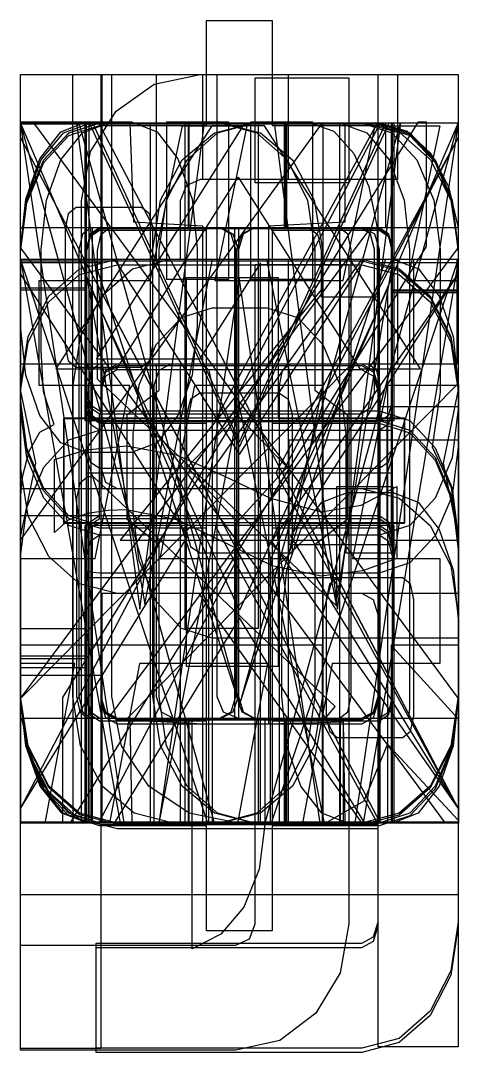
# Model space of a CAD drawing. Extents: x 0 to 5.1, y -2.7 to 9.3.
import ezdxf

# ---------------------------------------------------------------- set-up
doc = ezdxf.new("R2010")
doc.units = 0
doc.layers.get('0').update_dxf_attribs({"linetype": 'CONTINUOUS'})
for name, color, linetype in [('!', 7, 'CONTINUOUS'), ('#', 7, 'CONTINUOUS'), ('$', 7, 'CONTINUOUS'), ('%', 7, 'CONTINUOUS'), ('&', 7, 'CONTINUOUS'), ("'", 7, 'CONTINUOUS'), ('(', 7, 'CONTINUOUS'), (')', 7, 'CONTINUOUS'), ('+', 7, 'CONTINUOUS'), (',', 7, 'CONTINUOUS'), ('-', 7, 'CONTINUOUS'), ('.', 7, 'CONTINUOUS'), ('1', 7, 'CONTINUOUS'), ('2', 7, 'CONTINUOUS'), ('3', 7, 'CONTINUOUS'), ('4', 7, 'CONTINUOUS'), ('5', 7, 'CONTINUOUS'), ('6', 7, 'CONTINUOUS'), ('7', 7, 'CONTINUOUS'), ('8', 7, 'CONTINUOUS'), ('9', 7, 'CONTINUOUS'), ('@', 7, 'CONTINUOUS'), ('[', 7, 'CONTINUOUS'), (']', 7, 'CONTINUOUS'), ('^', 7, 'CONTINUOUS'), ('_', 7, 'CONTINUOUS'), ('A', 7, 'CONTINUOUS'), ('a_', 7, 'CONTINUOUS'), ('B', 7, 'CONTINUOUS'), ('b_', 7, 'CONTINUOUS'), ('C', 7, 'CONTINUOUS'), ('c_', 7, 'CONTINUOUS'), ('D', 7, 'CONTINUOUS'), ('d_', 7, 'CONTINUOUS'), ('E', 7, 'CONTINUOUS'), ('e_', 7, 'CONTINUOUS'), ('F', 7, 'CONTINUOUS'), ('f_', 7, 'CONTINUOUS'), ('G', 7, 'CONTINUOUS'), ('g_', 7, 'CONTINUOUS'), ('H', 7, 'CONTINUOUS'), ('h_', 7, 'CONTINUOUS'), ('I', 7, 'CONTINUOUS'), ('i_', 7, 'CONTINUOUS'), ('J', 7, 'CONTINUOUS'), ('j_', 7, 'CONTINUOUS'), ('K', 7, 'CONTINUOUS'), ('k_', 7, 'CONTINUOUS'), ('L', 7, 'CONTINUOUS'), ('l_', 7, 'CONTINUOUS'), ('M', 7, 'CONTINUOUS'), ('m_', 7, 'CONTINUOUS'), ('N', 7, 'CONTINUOUS'), ('n_', 7, 'CONTINUOUS'), ('O', 7, 'CONTINUOUS'), ('o_', 7, 'CONTINUOUS'), ('P', 7, 'CONTINUOUS'), ('p_', 7, 'CONTINUOUS'), ('Q', 7, 'CONTINUOUS'), ('q_', 7, 'CONTINUOUS'), ('R', 7, 'CONTINUOUS'), ('r_', 7, 'CONTINUOUS'), ('S', 7, 'CONTINUOUS'), ('s_', 7, 'CONTINUOUS'), ('T', 7, 'CONTINUOUS'), ('t_', 7, 'CONTINUOUS'), ('U', 7, 'CONTINUOUS'), ('u_', 7, 'CONTINUOUS'), ('V', 7, 'CONTINUOUS'), ('v_', 7, 'CONTINUOUS'), ('W', 7, 'CONTINUOUS'), ('w_', 7, 'CONTINUOUS'), ('X', 7, 'CONTINUOUS'), ('x_', 7, 'CONTINUOUS'), ('Y', 7, 'CONTINUOUS'), ('y_', 7, 'CONTINUOUS'), ('Z', 7, 'CONTINUOUS'), ('z_', 7, 'CONTINUOUS'), ('{', 7, 'CONTINUOUS'), ('|', 7, 'CONTINUOUS'), ('}', 7, 'CONTINUOUS'), ('~', 7, 'CONTINUOUS')]:
    doc.layers.add(name, color=color, linetype=linetype)

msp = doc.modelspace()

# ---------------------------------------------------------------- linework, layer by layer
at = {"layer": '!', "color": 7}
for points in [[(1.910957, 8.128291), (2.757623, 8.128291), (2.757623, 2.258205), (1.910957, 2.258205), (1.910957, 8.128291)], [(1.910957, 0.000292), (1.910957, 1.219511), (2.757623, 1.219511), (2.757623, 0.000292), (1.910957, 0.000292)]]:
    msp.add_lwpolyline(points, dxfattribs=at)
at = {"layer": '#', "color": 7}
for points in [[(5.080282, 5.080417), (4.255435, 5.080417), (3.853586, 3.070894), (4.865399, 3.070894), (4.865399, 1.851674), (3.617765, 1.851674), (3.271329, 0.00028), (2.522834, 0.00028), (2.869481, 1.851674), (1.379257, 1.851674), (1.032821, 0.00028), (0.284326, 0.00028), (0.630761, 1.851674), (0.000282, 1.851674), (0.000282, 3.070894), (0.866583, 3.070894), (1.268432, 5.080417), (0.214954, 5.080417), (0.214954, 6.299637), (1.504042, 6.299637), (1.878395, 8.094531), (2.626891, 8.094531), (2.252537, 6.299637), (3.742549, 6.299637), (4.116903, 8.094531), (4.865399, 8.094531), (4.491045, 6.299637), (5.080282, 6.299637), (5.080282, 5.080417)], [(3.105091, 3.070894), (3.506939, 5.080417), (2.016927, 5.080417), (1.615079, 3.070894), (3.105091, 3.070894)]]:
    msp.add_lwpolyline(points, dxfattribs=at)
at = {"layer": '$', "color": 7}
for points in [[(5.080282, 6.155387), (4.318271, 6.155387), (4.318271, 6.629429), (4.272409, 6.804441), (4.163027, 6.87782), (2.921288, 6.87782), (2.921288, 4.642643), (4.163027, 4.642643), (4.519379, 4.529817), (4.812211, 4.213731), (5.009766, 3.745197), (5.080282, 3.175033), (5.080282, 1.436638), (5.009766, 0.866474), (4.812211, 0.39794), (4.519379, 0.081854), (4.163027, -0.030972), (2.921288, -0.030972), (2.921288, -1.250191), (2.159277, -1.250191), (2.159277, -0.030972), (0.917537, -0.030972), (0.561186, 0.081854), (0.268353, 0.39794), (0.070799, 0.866474), (0.000282, 1.436638), (0.000282, 1.910684), (0.762293, 1.910684), (0.762293, 1.436638), (0.808156, 1.261626), (0.917537, 1.188247), (2.159277, 1.188247), (2.159277, 3.423424), (0.917537, 3.423424), (0.561186, 3.53625), (0.268353, 3.85234), (0.070799, 4.320873), (0.000282, 4.891034), (0.000282, 6.629429), (0.070799, 7.199593), (0.268353, 7.668127), (0.561186, 7.984213), (0.917537, 8.097042), (2.159277, 8.097042), (2.159277, 9.316261), (2.921288, 9.316261), (2.921288, 8.097042), (4.163027, 8.097042), (4.519379, 7.984213), (4.812211, 7.668127), (5.009766, 7.199593), (5.080282, 6.629429), (5.080282, 6.155387)], [(2.159277, 4.642643), (2.159277, 6.87782), (0.917537, 6.87782), (0.808156, 6.804441), (0.762293, 6.629429), (0.762293, 4.891034), (0.808156, 4.716025), (0.917537, 4.642643), (1.601818, 4.642643), (2.159277, 4.642643)], [(2.921288, 3.423424), (2.921288, 1.188247), (4.163027, 1.188247), (4.272409, 1.261626), (4.318271, 1.436638), (4.318271, 3.175033), (4.272409, 3.350046), (4.163027, 3.423424), (2.921288, 3.423424)]]:
    msp.add_lwpolyline(points, dxfattribs=at)
at = {"layer": '%', "color": 7}
for points in [[(1.287875, 8.139669), (1.583473, 8.026844), (1.826292, 7.710757), (1.990166, 7.242221), (2.04875, 6.672059), (2.04875, 5.7691), (1.990166, 5.198938), (1.826292, 4.730402), (1.583473, 4.414315), (1.287875, 4.30149), (0.761157, 4.30149), (0.465559, 4.414315), (0.222651, 4.730402), (0.058777, 5.198938), (0.000282, 5.7691), (0.000282, 6.672059), (0.058777, 7.242221), (0.222651, 7.710757), (0.465559, 8.026844), (0.761157, 8.139669), (1.287875, 8.139669)], [(4.705739, 8.139669), (4.705739, 6.694796), (0.57969, 0.011658), (0.491814, 0.011658), (0.491814, 1.45653), (4.618042, 8.139669), (4.705739, 8.139669)], [(1.404864, 5.294709), (1.495598, 5.368091), (1.533641, 5.543101), (1.533641, 6.897713), (1.495598, 7.072723), (1.404864, 7.146105), (0.643989, 7.146105), (0.553256, 7.072723), (0.515212, 6.897713), (0.515212, 5.543101), (0.553256, 5.368091), (0.643989, 5.294709), (1.404864, 5.294709)], [(4.319586, 3.83847), (4.615005, 3.72564), (4.857914, 3.409553), (5.021788, 2.941022), (5.080282, 2.3712), (5.080282, 1.467897), (5.021788, 0.897735), (4.857914, 0.429375), (4.615005, 0.113288), (4.319586, 0.000287), (3.792868, 0.000287), (3.49727, 0.113288), (3.254361, 0.429375), (3.090488, 0.897735), (3.031993, 1.467897), (3.031993, 2.3712), (3.090488, 2.941022), (3.254361, 3.409553), (3.49727, 3.72564), (3.792868, 3.83847), (4.319586, 3.83847)], [(4.436575, 0.993854), (4.527308, 1.067233), (4.565352, 1.242242), (4.565352, 2.596855), (4.527308, 2.771868), (4.436575, 2.845247), (3.6757, 2.845247), (3.584967, 2.771868), (3.546923, 2.596855), (3.546923, 1.242242), (3.584967, 1.067233), (3.6757, 0.993854), (4.436575, 0.993854)]]:
    msp.add_lwpolyline(points, dxfattribs=at)
at = {"layer": '&', "color": 7}
for points in [[(5.080282, 1.208142), (5.080282, 0.034054), (4.258631, 0.914622), (3.982703, 0.254369), (3.53893, 0.000295), (0.780018, 0.000295), (0.477093, 0.113122), (0.228163, 0.429208), (0.060227, 0.897741), (0.000282, 1.467904), (0.000282, 3.770949), (0.02426, 4.036049), (0.099214, 4.318376), (0.222123, 4.53852), (0.39015, 4.628781), (0.267058, 5.006879), (0.24006, 5.48661), (0.24006, 6.660698), (0.300096, 7.23086), (0.468032, 7.699394), (0.716962, 8.015479), (1.019797, 8.128306), (3.359005, 8.128306), (3.634842, 8.03236), (3.868763, 7.772774), (4.042739, 7.388988), (4.138742, 6.909087), (4.138742, 6.107413), (3.490975, 6.107413), (3.490975, 6.64933), (3.451988, 6.824339), (3.359005, 6.897719), (1.019797, 6.897719), (0.926814, 6.824339), (0.887827, 6.64933), (0.887827, 5.159323), (3.6709, 2.517627), (3.6709, 3.906341), (4.318667, 3.906341), (4.318667, 2.04358), (5.080282, 1.208142)], [(3.53893, 1.219526), (3.652779, 1.354918), (0.845912, 4.019009), (0.780018, 4.019009), (0.687036, 3.945629), (0.648049, 3.770961), (0.648049, 1.467915), (0.687036, 1.292906), (0.780018, 1.219526), (3.53893, 1.219526)]]:
    msp.add_lwpolyline(points, dxfattribs=at)
at = {"layer": "'", "color": 7}
for points in [[(2.413609, 6.311873), (1.696435, 6.311873), (1.696435, 8.140391), (2.413609, 8.140391), (2.413609, 6.311873)], [(3.389768, 6.311873), (2.672594, 6.311873), (2.672594, 8.140391), (3.389768, 8.140391), (3.389768, 6.311873)]]:
    msp.add_lwpolyline(points, dxfattribs=at)
at = {"layer": '(', "color": 7}
msp.add_lwpolyline([(3.085272, 1.219515), (3.085272, 0.000298), (2.706305, 0.000298), (2.250498, 0.113126), (1.875938, 0.42921), (1.623247, 0.897746), (1.53305, 1.467907), (1.53305, 6.660701), (1.623247, 7.230862), (1.875938, 7.699398), (2.250498, 8.015482), (2.706305, 8.12831), (3.085272, 8.12831), (3.085272, 6.909092), (2.706305, 6.909092), (2.566396, 6.835711), (2.507733, 6.660701), (2.507733, 1.467907), (2.566396, 1.292897), (2.706305, 1.219515), (3.085272, 1.219515)], dxfattribs=at)
at = {"layer": ')', "color": 7}
msp.add_lwpolyline([(1.950246, 1.219515), (2.329213, 1.219515), (2.469122, 1.292897), (2.527785, 1.467907), (2.527785, 6.660701), (2.469122, 6.835711), (2.329213, 6.909092), (1.950246, 6.909092), (1.950246, 8.12831), (2.329213, 8.12831), (2.78502, 8.015482), (3.155036, 7.699398), (3.407726, 7.230862), (3.502468, 6.660701), (3.502468, 1.467907), (3.407726, 0.897746), (3.155036, 0.42921), (2.78502, 0.113126), (2.329213, 0.000298), (1.950246, 0.000298), (1.950246, 1.219515)], dxfattribs=at)
at = {"layer": '+', "color": 7}
msp.add_lwpolyline([(2.991404, 6.332248), (2.991404, 4.695484), (4.453137, 4.695484), (4.453137, 3.476263), (2.991404, 3.476263), (2.991404, 1.816763), (1.924571, 1.816763), (1.924571, 3.476263), (0.502026, 3.476263), (0.502026, 4.695484), (1.924571, 4.695484), (1.924571, 6.332248), (2.991404, 6.332248)], dxfattribs=at)
at = {"layer": ',', "color": 7}
msp.add_lwpolyline([(2.836202, 1.203719), (2.836202, -0.015497), (2.769574, -0.534674), (2.589307, -0.974957), (2.322795, -1.291044), (1.989535, -1.460372), (1.989535, 1.203719), (2.836202, 1.203719)], dxfattribs=at)
at = {"layer": '-', "color": 7}
msp.add_lwpolyline([(4.45663, 3.48417), (0.505519, 3.48417), (0.505519, 4.703389), (4.45663, 4.703389), (4.45663, 3.48417)], dxfattribs=at)
at = {"layer": '.', "color": 7}
msp.add_lwpolyline([(2.836202, -0.015436), (1.989535, -0.015436), (1.989535, 1.203784), (2.836202, 1.203784), (2.836202, -0.015436)], dxfattribs=at)
at = {"color": 7}
for points in [[(4.163027, 8.128307), (4.519378, 8.015482), (4.812104, 7.699392), (5.009658, 7.230862), (5.080282, 6.660697), (5.080282, 1.467903), (5.009658, 0.897742), (4.812104, 0.429209), (4.519378, 0.113122), (4.163027, 0.000293), (0.917537, 0.000293), (0.561186, 0.113122), (0.268353, 0.429209), (0.070799, 0.897742), (0.000282, 1.467903), (0.000282, 6.660697), (0.070799, 7.230862), (0.268353, 7.699392), (0.561186, 8.015482), (0.917537, 8.128307), (4.163027, 8.128307)], [(0.917537, 6.909088), (0.808156, 6.835706), (0.762293, 6.660697), (0.762293, 2.472495), (4.064196, 6.909088), (0.917537, 6.909088)], [(4.163027, 1.219512), (4.272409, 1.292894), (4.318271, 1.467903), (4.318271, 5.656106), (1.016153, 1.219512), (4.163027, 1.219512)]]:
    msp.add_lwpolyline(points, dxfattribs=at)
at = {"layer": '1', "color": 7}
msp.add_lwpolyline([(2.605402, 8.128304), (3.701967, 8.128304), (3.701967, 0.00029), (2.783882, 0.00029), (2.783882, 6.502564), (2.078262, 5.384975), (0.879745, 5.384975), (2.605402, 8.128304)], dxfattribs=at)
at = {"layer": '2', "color": 7}
msp.add_lwpolyline([(4.163027, 8.128307), (4.519378, 8.015482), (4.812103, 7.699392), (5.009658, 7.230862), (5.080282, 6.660697), (5.080282, 4.809302), (5.009658, 4.239138), (4.812103, 3.770779), (4.519378, 3.454693), (4.163027, 3.341692), (0.917537, 3.341692), (0.808156, 3.26831), (0.762293, 3.093301), (0.762293, 1.467903), (0.808156, 1.292894), (0.917537, 1.219512), (5.080282, 1.219512), (5.080282, 0.000293), (0.000282, 0.000293), (0.000282, 3.093301), (0.070799, 3.663465), (0.268353, 4.131996), (0.561186, 4.448085), (0.917537, 4.560911), (4.163027, 4.560911), (4.272409, 4.634293), (4.318271, 4.809302), (4.318271, 6.660697), (4.272409, 6.835706), (4.163027, 6.909088), (0.917537, 6.909088), (0.808156, 6.835706), (0.762293, 6.660697), (0.762293, 6.186652), (0.000282, 6.186652), (0.000282, 6.660697), (0.070799, 7.230862), (0.268353, 7.699392), (0.561186, 8.015482), (0.917537, 8.128307), (4.163027, 8.128307)], dxfattribs=at)
at = {"layer": '3', "color": 7}
msp.add_lwpolyline([(4.776899, 4.36902), (4.999107, 3.894974), (5.080282, 3.285192), (5.080282, 1.467903), (5.009658, 0.897742), (4.812104, 0.429209), (4.519378, 0.113122), (4.163027, 0.000293), (0.917537, 0.000293), (0.561186, 0.113122), (0.268353, 0.429209), (0.070799, 0.897742), (0.000282, 1.467903), (0.000282, 1.806558), (0.762293, 1.806558), (0.762293, 1.467903), (0.808156, 1.292894), (0.917537, 1.219512), (4.163027, 1.219512), (4.272409, 1.292894), (4.318271, 1.467903), (4.318271, 3.285192), (4.272409, 3.460204), (4.163027, 3.533583), (0.917537, 3.533583), (0.917537, 4.752802), (3.951369, 4.752802), (4.060751, 4.826184), (4.106614, 5.001193), (4.106614, 6.660697), (4.060751, 6.835706), (3.951369, 6.909088), (0.917537, 6.909088), (0.808156, 6.835706), (0.762293, 6.660697), (0.762293, 6.209045), (0.000282, 6.209045), (0.000282, 6.660697), (0.070799, 7.230862), (0.268353, 7.699392), (0.561186, 8.015482), (0.917537, 8.128307), (3.951369, 8.128307), (4.307721, 8.015482), (4.600446, 7.699392), (4.798, 7.230862), (4.868624, 6.660697), (4.868624, 5.001193), (4.776899, 4.36902)], dxfattribs=at)
at = {"layer": '4', "color": 7}
for points in [[(5.080282, 3.285182), (5.080282, 2.066306), (4.299746, 2.066306), (4.299746, 0.000283), (3.504606, 0.000283), (3.504606, 2.066306), (0.000282, 2.066306), (0.000282, 3.285182), (3.504606, 8.128295), (4.299746, 8.128295), (4.299746, 3.285182), (5.080282, 3.285182)], [(1.156033, 3.285182), (3.504606, 3.285182), (3.504606, 6.209036), (1.156033, 3.285182)]]:
    msp.add_lwpolyline(points, dxfattribs=at)
at = {"layer": '5', "color": 7}
msp.add_lwpolyline([(0.762293, 6.660697), (0.762293, 5.035299), (0.808156, 4.86029), (0.917537, 4.786908), (4.163027, 4.786908), (4.519378, 4.673911), (4.812103, 4.357821), (5.009658, 3.889463), (5.080282, 3.319298), (5.080282, 1.467903), (5.009658, 0.897742), (4.812103, 0.429209), (4.519378, 0.113122), (4.163027, 0.000293), (0.917537, 0.000293), (0.561186, 0.113122), (0.268353, 0.429209), (0.070799, 0.897742), (0.000282, 1.467903), (0.000282, 1.941949), (0.762293, 1.941949), (0.762293, 1.467903), (0.808156, 1.292894), (0.917537, 1.219512), (4.163027, 1.219512), (4.272409, 1.292894), (4.318271, 1.467903), (4.318271, 3.319298), (4.272409, 3.494311), (4.163027, 3.567689), (0.000282, 3.567689), (0.000282, 4.786908), (0.014278, 4.786908), (0.003835, 4.905249), (0.000282, 5.035299), (0.000282, 8.128307), (5.080282, 8.128307), (5.080282, 6.909088), (0.917537, 6.909088), (0.808156, 6.835706), (0.762293, 6.660697)], dxfattribs=at)
at = {"layer": '6', "color": 7}
for points in [[(4.163027, 4.786908), (4.519378, 4.673911), (4.812104, 4.357821), (5.009658, 3.889463), (5.080282, 3.319298), (5.080282, 1.467903), (5.009658, 0.897742), (4.812104, 0.429209), (4.519378, 0.113122), (4.163027, 0.000293), (0.917537, 0.000293), (0.561186, 0.113122), (0.268353, 0.429209), (0.070799, 0.897742), (0.000282, 1.467903), (0.000282, 6.660697), (0.070799, 7.230862), (0.268353, 7.699392), (0.561186, 8.015482), (0.917537, 8.128307), (4.233652, 8.128307), (4.233652, 6.909088), (0.917537, 6.909088), (0.808156, 6.835706), (0.762293, 6.660697), (0.762293, 5.035299), (0.808156, 4.86029), (0.917537, 4.786908), (3.316396, 4.786908), (4.163027, 4.786908)], [(4.318271, 3.319298), (4.272409, 3.494311), (4.163027, 3.567689), (0.762293, 3.567689), (0.762293, 1.467903), (0.808156, 1.292894), (0.917537, 1.219512), (4.163027, 1.219512), (4.272409, 1.292894), (4.318271, 1.467903), (4.318271, 3.319298)]]:
    msp.add_lwpolyline(points, dxfattribs=at)
at = {"layer": '7', "color": 7}
msp.add_lwpolyline([(0.085031, 8.128304), (3.979585, 8.128304), (4.407203, 8.015479), (4.7586, 7.699392), (4.995663, 7.230859), (5.080282, 6.660696), (5.080282, 0.000292), (4.165877, 0.000292), (4.165877, 6.660696), (4.110842, 6.835705), (3.979585, 6.909084), (0.000282, 6.909084), (0.000282, 8.128304), (0.085031, 8.128304)], dxfattribs=at)
at = {"layer": '8', "color": 7}
for points in [[(5.080282, 5.035299), (4.903937, 4.177129), (5.080282, 3.319298), (5.080282, 1.467903), (5.009658, 0.897742), (4.812103, 0.429209), (4.519378, 0.113122), (4.163027, 0.000293), (0.917537, 0.000293), (0.561186, 0.113122), (0.268353, 0.429209), (0.070799, 0.897742), (0.000282, 1.467903), (0.000282, 3.319298), (0.176628, 4.177129), (0.000282, 5.035299), (0.000282, 6.660697), (0.070799, 7.230862), (0.268353, 7.699392), (0.561186, 8.015482), (0.917537, 8.128307), (4.163027, 8.128307), (4.487511, 8.03236), (4.762688, 7.772774), (4.967348, 7.388989), (5.080282, 6.909088), (5.080282, 5.035299)], [(4.318271, 6.649327), (4.272409, 6.82434), (4.163027, 6.897718), (0.917537, 6.897718), (0.808156, 6.82434), (0.762293, 6.649327), (0.762293, 4.910933), (0.808156, 4.735924), (0.917537, 4.662541), (4.163027, 4.662541), (4.272409, 4.735924), (4.318271, 4.910933), (4.318271, 6.649327)], [(4.318271, 3.319298), (4.272409, 3.494311), (4.163027, 3.567689), (0.917537, 3.567689), (0.808156, 3.494311), (0.762293, 3.319298), (0.762293, 1.467903), (0.808156, 1.292894), (0.917537, 1.219512), (4.163027, 1.219512), (4.272409, 1.292894), (4.318271, 1.467903), (4.318271, 3.319298)]]:
    msp.add_lwpolyline(points, dxfattribs=at)
at = {"layer": '9', "color": 7}
for points in [[(0.917537, 3.341692), (0.561186, 3.454693), (0.268461, 3.770779), (0.070907, 4.239138), (0.000282, 4.809302), (0.000282, 6.660697), (0.070907, 7.230862), (0.268461, 7.699392), (0.561186, 8.015482), (0.917537, 8.128307), (4.163027, 8.128307), (4.519378, 8.015482), (4.812211, 7.699392), (5.009765, 7.230862), (5.080282, 6.660697), (5.080282, 1.467903), (5.009765, 0.897742), (4.812211, 0.429209), (4.519378, 0.113122), (4.163027, 0.000293), (0.917537, 0.000293), (0.596606, 0.09624), (0.324874, 0.355827), (0.123767, 0.739612), (0.014493, 1.219512), (4.163027, 1.219512), (4.272409, 1.292894), (4.318271, 1.467903), (4.318271, 3.093301), (4.272409, 3.26831), (4.163027, 3.341692), (1.764168, 3.341692), (0.917537, 3.341692)], [(0.762293, 4.809302), (0.808156, 4.634293), (0.917537, 4.560911), (4.318271, 4.560911), (4.318271, 6.660697), (4.272409, 6.835706), (4.163027, 6.909088), (0.917537, 6.909088), (0.808156, 6.835706), (0.762293, 6.660697), (0.762293, 4.809302)]]:
    msp.add_lwpolyline(points, dxfattribs=at)
at = {"layer": '@', "color": 7}
for points in [[(2.857769, 5.983391), (3.21412, 5.870565), (3.506845, 5.554475), (3.704399, 5.085945), (3.775024, 4.515781), (3.775024, 3.138778), (4.318271, 3.138778), (4.318271, 6.660697), (4.272409, 6.835706), (4.163027, 6.909088), (0.917537, 6.909088), (0.808156, 6.835706), (0.762293, 6.660697), (0.762293, 1.467903), (0.808156, 1.292894), (0.917537, 1.219512), (5.080282, 1.219512), (5.080282, 0.000293), (0.917537, 0.000293), (0.561186, 0.113122), (0.268353, 0.429209), (0.070799, 0.897742), (0.000282, 1.467903), (0.000282, 6.660697), (0.070799, 7.230862), (0.268353, 7.699392), (0.561186, 8.015482), (0.917537, 8.128307), (4.163027, 8.128307), (4.519378, 8.015482), (4.812104, 7.699392), (5.009658, 7.230862), (5.080282, 6.660697), (5.080282, 2.14521), (2.222796, 2.14521), (1.866444, 2.258039), (1.573612, 2.574125), (1.376057, 3.042659), (1.305541, 3.61282), (1.305541, 4.515781), (1.376057, 5.085945), (1.573612, 5.554475), (1.866444, 5.870565), (2.222796, 5.983391), (2.857769, 5.983391)], [(3.154046, 3.138778), (3.154046, 4.741778), (3.108184, 4.916444), (2.998802, 4.989826), (2.081547, 4.989826), (1.972165, 4.916444), (1.926303, 4.741778), (1.926303, 3.386822), (1.972165, 3.211985), (2.081547, 3.138778), (3.154046, 3.138778)]]:
    msp.add_lwpolyline(points, dxfattribs=at)
at = {"layer": '[', "color": 7}
msp.add_lwpolyline([(1.508827, 8.128298), (3.061049, 8.128298), (3.061049, 6.90908), (2.483337, 6.90908), (2.483337, 1.219506), (3.061049, 1.219506), (3.061049, 0.000284), (1.508827, 0.000284), (1.508827, 8.128298)], dxfattribs=at)
at = {"layer": ']', "color": 7}
msp.add_lwpolyline([(1.955773, 8.12831), (3.507995, 8.12831), (3.507995, 0.000298), (1.955773, 0.000298), (1.955773, 1.219515), (2.533312, 1.219515), (2.533312, 6.909092), (1.955773, 6.909092), (1.955773, 8.12831)], dxfattribs=at)
at = {"layer": '^', "color": 7}
msp.add_lwpolyline([(4.64093, 5.272251), (2.829876, 8.094479), (2.21865, 8.094479), (0.407596, 5.272251), (1.115023, 5.272251), (2.524177, 7.500776), (3.93903, 5.272251), (4.64093, 5.272251)], dxfattribs=at)
at = {"layer": '_', "color": 7}
msp.add_lwpolyline([(5.080282, -0.834545), (0.000282, -0.834545), (0.000282, 0.012122), (5.080282, 0.012122), (5.080282, -0.834545)], dxfattribs=at)
at = {"layer": 'A', "color": 7}
for points in [[(4.163027, 8.128307), (4.519163, 8.015482), (4.811996, 7.699392), (5.009658, 7.230862), (5.080282, 6.660697), (5.080282, 0.000293), (4.318271, 0.000293), (4.318271, 2.845253), (0.762078, 2.845253), (0.762078, 0.000293), (0.000282, 0.000293), (0.000282, 6.660697), (0.070799, 7.230862), (0.268353, 7.699392), (0.561186, 8.015482), (0.917322, 8.128307), (4.163027, 8.128307)], [(4.318271, 4.064129), (4.318271, 6.660697), (4.272409, 6.835706), (4.163027, 6.909088), (0.917322, 6.909088), (0.80794, 6.835706), (0.762078, 6.660697), (0.762078, 4.064129), (4.318271, 4.064129)]]:
    msp.add_lwpolyline(points, dxfattribs=at)
at = {"layer": 'a_', "color": 7}
for points in [[(3.960911, 6.547698), (4.395784, 6.434872), (4.753142, 6.118782), (4.994228, 5.650251), (5.080283, 5.08043), (5.080283, 0.000293), (1.119653, 0.000293), (0.68478, 0.113119), (0.327422, 0.429209), (0.086337, 0.897741), (0.000282, 1.467904), (0.000282, 3.883606), (4.150364, 3.883606), (4.150364, 5.08043), (4.094395, 5.255269), (3.960911, 5.328476), (0.000282, 5.328476), (0.000282, 6.547698), (3.960911, 6.547698)], [(4.150364, 2.664385), (0.930201, 2.664385), (0.930201, 1.467904), (0.98617, 1.292893), (1.119653, 1.219511), (4.150364, 1.219511), (4.150364, 2.664385)]]:
    msp.add_lwpolyline(points, dxfattribs=at)
at = {"layer": 'B', "color": 7}
for points in [[(4.776899, 4.36902), (4.999215, 3.894974), (5.080282, 3.285192), (5.080282, 1.467903), (5.009765, 0.897742), (4.812211, 0.429209), (4.519378, 0.113122), (4.163027, 0.000293), (0.000282, 0.000293), (0.000282, 8.128307), (3.951369, 8.128307), (4.307721, 8.015482), (4.600553, 7.699392), (4.798108, 7.230862), (4.868624, 6.660697), (4.868624, 5.001193), (4.776899, 4.36902)], [(0.917537, 6.909088), (0.808156, 6.835706), (0.762293, 6.660697), (0.762293, 5.001193), (0.808156, 4.826184), (0.917537, 4.752802), (3.951369, 4.752802), (4.060751, 4.826184), (4.106614, 5.001193), (4.106614, 6.660697), (4.060751, 6.835706), (3.951369, 6.909088), (0.917537, 6.909088)], [(4.318271, 3.285192), (4.272409, 3.460204), (4.163027, 3.533583), (0.917537, 3.533583), (0.808156, 3.460204), (0.762293, 3.285192), (0.762293, 1.467903), (0.808156, 1.292894), (0.917537, 1.219512), (4.163027, 1.219512), (4.272409, 1.292894), (4.318271, 1.467903), (4.318271, 3.285192)]]:
    msp.add_lwpolyline(points, dxfattribs=at)
at = {"layer": 'b_', "color": 7}
for points in [[(3.960969, 6.547668), (4.395688, 6.434839), (4.753028, 6.118754), (4.994101, 5.65022), (5.080282, 5.080401), (5.080282, 1.467875), (4.994101, 0.897709), (4.753028, 0.429176), (4.395688, 0.11309), (3.960969, 0.000262), (0.000282, 0.000262), (0.000282, 8.692584), (0.930153, 8.692584), (0.930153, 6.547668), (3.960969, 6.547668)], [(4.150412, 5.080401), (4.094446, 5.255238), (3.960969, 5.328447), (1.119595, 5.328447), (0.986119, 5.255238), (0.930153, 5.080401), (0.930153, 1.467875), (0.986119, 1.292863), (1.119595, 1.219482), (3.960969, 1.219482), (4.094446, 1.292863), (4.150412, 1.467875), (4.150412, 5.080401)]]:
    msp.add_lwpolyline(points, dxfattribs=at)
at = {"layer": 'C', "color": 7}
msp.add_lwpolyline([(0.92011, 6.909085), (0.810422, 6.835702), (0.764431, 6.660692), (0.764431, 1.467901), (0.810422, 1.292888), (0.92011, 1.219508), (5.080282, 1.219508), (5.080282, 0.000288), (0.92011, 0.000288), (0.562759, 0.113116), (0.269105, 0.429202), (0.070997, 0.897736), (0.000282, 1.467901), (0.000282, 6.660692), (0.070997, 7.230857), (0.269105, 7.699387), (0.562759, 8.015477), (0.92011, 8.128301), (5.080282, 8.128301), (5.080282, 6.909085), (0.92011, 6.909085)], dxfattribs=at)
at = {"layer": 'c_', "color": 7}
msp.add_lwpolyline([(5.080282, 1.219511), (5.080282, 0.000293), (1.119653, 0.000293), (0.68478, 0.113119), (0.327554, 0.429209), (0.086469, 0.897741), (0.000282, 1.467904), (0.000282, 5.08043), (0.086469, 5.650251), (0.327554, 6.118782), (0.68478, 6.434872), (1.119653, 6.547698), (5.063203, 6.547698), (5.063203, 5.328476), (1.119653, 5.328476), (0.98617, 5.255269), (0.930201, 5.08043), (0.930201, 1.467904), (0.98617, 1.292893), (1.119653, 1.219511), (5.080282, 1.219511)], dxfattribs=at)
at = {"layer": 'D', "color": 7}
for points in [[(4.163027, 8.128307), (4.519163, 8.015482), (4.811996, 7.699392), (5.009658, 7.230862), (5.080282, 6.660697), (5.080282, 1.467903), (5.009658, 0.897742), (4.811996, 0.429209), (4.519163, 0.113122), (4.163027, 0.000293), (0.000282, 0.000293), (0.000282, 8.128307), (4.163027, 8.128307)], [(4.318271, 6.660697), (4.272409, 6.835706), (4.163027, 6.909088), (0.917322, 6.909088), (0.80794, 6.835706), (0.762078, 6.660697), (0.762078, 1.467903), (0.80794, 1.292894), (0.917322, 1.219512), (4.163027, 1.219512), (4.272409, 1.292894), (4.318271, 1.467903), (4.318271, 6.660697)]]:
    msp.add_lwpolyline(points, dxfattribs=at)
at = {"layer": 'd_', "color": 7}
for points in [[(5.080283, 8.692613), (5.080283, 0.000293), (1.119653, 0.000293), (0.68478, 0.113119), (0.327422, 0.429209), (0.086337, 0.897741), (0.000282, 1.467904), (0.000282, 5.08043), (0.086337, 5.650251), (0.327422, 6.118782), (0.68478, 6.434872), (1.119653, 6.547698), (4.150364, 6.547698), (4.150364, 8.692613), (5.080283, 8.692613)], [(3.960911, 1.219511), (4.094395, 1.292893), (4.150364, 1.467904), (4.150364, 5.08043), (4.094395, 5.255269), (3.960911, 5.328476), (1.119653, 5.328476), (0.98617, 5.255269), (0.930201, 5.08043), (0.930201, 1.467904), (0.98617, 1.292893), (1.119653, 1.219511), (3.960911, 1.219511)]]:
    msp.add_lwpolyline(points, dxfattribs=at)
at = {"layer": 'E', "color": 7}
msp.add_lwpolyline([(5.080282, 6.909086), (0.831367, 6.909086), (0.831367, 4.673909), (4.248963, 4.673909), (4.248963, 3.45469), (0.831367, 3.45469), (0.831367, 1.21951), (5.080282, 1.21951), (5.080282, 0.000291), (0.000282, 0.000291), (0.000282, 8.128305), (5.080282, 8.128305), (5.080282, 6.909086)], dxfattribs=at)
at = {"layer": 'e_', "color": 7}
for points in [[(3.960911, 6.547698), (4.395784, 6.434872), (4.753142, 6.118782), (4.994227, 5.650251), (5.080282, 5.08043), (5.080282, 2.664385), (0.930201, 2.664385), (0.930201, 1.467904), (0.98617, 1.292893), (1.119653, 1.219511), (5.080282, 1.219511), (5.080282, 0.000293), (1.119653, 0.000293), (0.68478, 0.113119), (0.327554, 0.429209), (0.086469, 0.897741), (0.000282, 1.467904), (0.000282, 5.08043), (0.086469, 5.650251), (0.327554, 6.118782), (0.68478, 6.434872), (1.119653, 6.547698), (3.960911, 6.547698)], [(4.150363, 3.883606), (4.150363, 5.08043), (4.094395, 5.255269), (3.960911, 5.328476), (1.119653, 5.328476), (0.98617, 5.255269), (0.930201, 5.08043), (0.930201, 3.883606), (4.150363, 3.883606)]]:
    msp.add_lwpolyline(points, dxfattribs=at)
at = {"layer": 'F', "color": 7}
msp.add_lwpolyline([(5.080282, 8.128307), (5.080282, 6.909088), (0.831367, 6.909088), (0.831367, 4.673911), (4.248962, 4.673911), (4.248962, 3.454693), (0.831367, 3.454693), (0.831367, 0.000293), (0.000282, 0.000293), (0.000282, 8.128307), (5.080282, 8.128307)], dxfattribs=at)
at = {"layer": 'f_', "color": 7}
msp.add_lwpolyline([(2.08418, 7.473384), (1.919781, 7.400002), (1.850849, 7.225336), (1.850849, 6.547686), (4.374444, 6.547686), (4.374444, 5.328458), (1.850849, 5.328458), (1.850849, 0.000269), (0.705556, 0.000269), (0.705556, 3.612806), (0.705556, 7.225336), (0.811541, 7.795156), (1.108463, 8.263689), (1.548588, 8.579777), (2.08418, 8.692603), (4.374444, 8.692603), (4.374444, 7.473384), (2.08418, 7.473384)], dxfattribs=at)
at = {"layer": 'G', "color": 7}
msp.add_lwpolyline([(5.080282, 6.175282), (4.318271, 6.175282), (4.318271, 6.660697), (4.272409, 6.835706), (4.163027, 6.909088), (0.917537, 6.909088), (0.808156, 6.835706), (0.762293, 6.660697), (0.762293, 1.467903), (0.808156, 1.292894), (0.917537, 1.219512), (4.163027, 1.219512), (4.272409, 1.292894), (4.318271, 1.467903), (4.318271, 3.229038), (3.118734, 3.229038), (3.118734, 4.448257), (5.080282, 4.448257), (5.080282, 1.467903), (5.009765, 0.897742), (4.812211, 0.429209), (4.519378, 0.113122), (4.163027, 0.000293), (0.917537, 0.000293), (0.561186, 0.113122), (0.268353, 0.429209), (0.070799, 0.897742), (0.000282, 1.467903), (0.000282, 6.660697), (0.070799, 7.230862), (0.268353, 7.699392), (0.561186, 8.015482), (0.917537, 8.128307), (4.163027, 8.128307), (4.519378, 8.015482), (4.812211, 7.699392), (5.009765, 7.230862), (5.080282, 6.660697), (5.080282, 6.175282)], dxfattribs=at)
at = {"layer": 'g_', "color": 7}
for points in [[(5.080282, 2.428985), (5.080282, 2.41761), (5.080282, -1.194916), (4.9941, -1.765081), (4.753028, -2.23344), (4.39582, -2.549529), (3.960969, -2.662526), (0.878654, -2.662526), (0.878654, -1.443308), (3.960969, -1.443308), (4.094446, -1.369928), (4.150412, -1.194916), (4.150412, -0.065958), (1.119595, -0.065958), (0.684876, 0.046868), (0.327537, 0.362956), (0.086464, 0.83149), (0.000282, 1.401652), (0.000282, 5.014178), (0.086464, 5.583998), (0.327537, 6.052531), (0.684876, 6.36862), (1.119595, 6.481445), (3.960969, 6.481445), (4.39582, 6.36862), (4.753028, 6.052531), (4.9941, 5.583998), (5.080282, 5.014178), (5.080282, 2.428985)], [(3.960969, 1.153266), (4.094446, 1.226647), (4.150412, 1.401659), (4.150412, 5.014185), (4.094446, 5.189025), (3.960969, 5.262234), (1.119595, 5.262234), (0.986119, 5.189025), (0.930153, 5.014185), (0.930153, 1.401659), (0.986119, 1.226647), (1.119595, 1.153266), (3.960969, 1.153266)]]:
    msp.add_lwpolyline(points, dxfattribs=at)
at = {"layer": 'H', "color": 7}
msp.add_lwpolyline([(5.080282, 8.128305), (5.080282, 0.000291), (4.335846, 0.000291), (4.335846, 3.454687), (0.744718, 3.454687), (0.744718, 0.000291), (0.000282, 0.000291), (0.000282, 8.128305), (0.744718, 8.128305), (0.744718, 4.673908), (4.335846, 4.673908), (4.335846, 8.128305), (5.080282, 8.128305)], dxfattribs=at)
at = {"layer": 'h_', "color": 7}
msp.add_lwpolyline([(3.960969, 6.547687), (4.395688, 6.434858), (4.748692, 6.118773), (4.989765, 5.650239), (5.080282, 5.08042), (5.080282, 0.000281), (4.150412, 0.000281), (4.150412, 5.08042), (4.094446, 5.255257), (3.960969, 5.328467), (1.119595, 5.328467), (0.986119, 5.255257), (0.930153, 5.08042), (0.930153, 0.000281), (0.000282, 0.000281), (0.000282, 8.692604), (0.930153, 8.692604), (0.930153, 6.547687), (3.960969, 6.547687)], dxfattribs=at)
at = {"layer": 'I', "color": 7}
msp.add_lwpolyline([(3.764494, 0.000288), (1.294141, 0.000288), (1.272211, 1.19785), (2.115417, 1.153753), (2.115417, 6.93073), (1.316071, 6.974827), (1.272211, 8.128288), (3.764494, 8.128288), (3.764494, 6.974827), (2.877428, 6.93073), (2.877428, 1.153753), (3.742564, 1.175926), (3.764494, 0.000288)], dxfattribs=at)
at = {"layer": 'i_', "color": 7}
for points in [[(3.104727, 8.692611), (3.104727, 7.473393), (2.116949, 7.473393), (2.116949, 8.692611), (3.104727, 8.692611)], [(2.116949, 6.547696), (3.104727, 6.547696), (3.104727, 0.000291), (2.116949, 0.000291), (2.116949, 6.547696)]]:
    msp.add_lwpolyline(points, dxfattribs=at)
at = {"layer": 'J', "color": 7}
msp.add_lwpolyline([(4.318271, 8.128307), (5.080282, 8.128307), (5.080282, 1.467903), (5.009766, 0.897742), (4.812211, 0.429209), (4.519379, 0.113122), (4.163027, 0.000293), (0.917537, 0.000293), (0.561186, 0.113122), (0.268353, 0.429209), (0.070799, 0.897742), (0.000282, 1.467903), (0.000282, 2.25821), (0.762293, 2.25821), (0.762293, 1.467903), (0.808156, 1.292894), (0.917537, 1.219512), (4.163027, 1.219512), (4.272409, 1.292894), (4.318271, 1.467903), (4.318271, 8.128307)], dxfattribs=at)
at = {"layer": 'j_', "color": 7}
for points in [[(3.810282, 8.652944), (3.810282, 7.433724), (2.721755, 7.433724), (2.721755, 8.652944), (3.810282, 8.652944)], [(3.810282, 2.444193), (3.810282, -1.168337), (3.709396, -1.73851), (3.427191, -2.206847), (3.009035, -2.522945), (2.499989, -2.635937), (0.000282, -2.635937), (0.000282, -1.416726), (2.499989, -1.416726), (2.65624, -1.343345), (2.721755, -1.168337), (2.721755, 6.485634), (3.810282, 6.485634), (3.810282, 2.444193)]]:
    msp.add_lwpolyline(points, dxfattribs=at)
at = {"layer": 'K', "color": 7}
msp.add_lwpolyline([(5.080283, 8.128311), (5.080283, 7.958811), (2.961751, 4.064131), (5.080283, 0.169795), (5.080283, 0.000295), (4.142044, 0.000295), (2.257961, 3.454695), (0.791991, 3.454695), (0.791991, 0.000295), (0.000282, 0.000295), (0.000282, 8.128311), (0.791991, 8.128311), (0.791991, 4.673915), (2.257961, 4.673915), (4.142044, 8.128311), (5.080283, 8.128311)], dxfattribs=at)
at = {"layer": 'k_', "color": 7}
msp.add_lwpolyline([(5.080282, 6.547701), (5.080282, 6.378545), (2.910699, 3.274171), (5.080282, 0.169793), (5.080282, 0.000296), (3.965043, 0.000296), (2.074137, 2.664387), (0.941348, 2.664387), (0.941348, 0.000296), (0.000282, 0.000296), (0.000282, 8.692616), (0.941348, 8.692616), (0.941348, 3.883607), (2.074137, 3.883607), (3.965043, 6.547701), (5.080282, 6.547701)], dxfattribs=at)
at = {"layer": 'L', "color": 7}
msp.add_lwpolyline([(0.000282, 8.139677), (0.762293, 8.139677), (0.762293, 1.219512), (5.080282, 1.219512), (5.080282, 0.000293), (0.000282, 0.000293), (0.000282, 8.139677)], dxfattribs=at)
at = {"layer": 'l_', "color": 7}
msp.add_lwpolyline([(1.058333, 5.080425), (1.058333, 8.692615), (2.277553, 8.692615), (2.277553, 1.467896), (2.350933, 1.29289), (2.525944, 1.219512), (3.745163, 1.219512), (3.745163, 0.000284), (2.525944, 0.000284), (1.955781, 0.113116), (1.487248, 0.429205), (1.17116, 0.897722), (1.058333, 1.467896), (1.058333, 5.080425)], dxfattribs=at)
at = {"layer": 'M', "color": 7}
msp.add_lwpolyline([(4.277217, 8.128314), (5.080282, 8.128314), (5.080282, 0.000299), (4.261555, 0.000299), (4.261555, 6.208896), (2.540187, 2.472501), (0.813647, 6.208896), (0.813647, 0.000299), (0.000282, 0.000299), (0.000282, 8.128314), (0.797078, 8.128314), (2.540187, 4.369025), (4.277217, 8.128314)], dxfattribs=at)
at = {"layer": 'm_', "color": 7}
msp.add_lwpolyline([(4.322225, 6.547695), (4.61662, 6.434866), (4.858685, 6.118779), (5.021991, 5.650245), (5.080282, 5.080426), (5.080282, 0.000289), (4.173911, 0.000289), (4.173911, 5.080426), (4.135999, 5.255265), (4.039885, 5.328473), (3.127687, 5.328473), (3.037269, 5.255265), (2.999357, 5.080426), (2.999357, 0.000289), (2.228356, 0.000289), (2.228356, 5.080426), (2.190444, 5.255265), (2.100025, 5.328473), (0.910832, 5.328559), (0.820413, 5.255352), (0.782501, 5.080513), (0.782501, 0.000375), (0.000282, 0.000289), (0.000282, 6.547695), (4.322225, 6.547695)], dxfattribs=at)
at = {"layer": 'N', "color": 7}
msp.add_lwpolyline([(4.318271, 8.128307), (5.080282, 8.128307), (5.080282, 0.000293), (4.177238, 0.000293), (0.762293, 6.502567), (0.762293, 0.000293), (0.000282, 0.000293), (0.000282, 8.128307), (0.903326, 8.128307), (4.318271, 1.626034), (4.318271, 8.128307)], dxfattribs=at)
at = {"layer": 'n_', "color": 7}
msp.add_lwpolyline([(3.961533, 6.547687), (4.396253, 6.434858), (4.753592, 6.118773), (4.994665, 5.650239), (5.080847, 5.08042), (5.080847, 0.000281), (4.150976, 0.000281), (4.150976, 5.08042), (4.09501, 5.255257), (3.961533, 5.328467), (1.12016, 5.328467), (0.986683, 5.255257), (0.930717, 5.08042), (0.930717, 0.000281), (0.000847, 0.000281), (0.000847, 6.547687), (3.961533, 6.547687)], dxfattribs=at)
at = {"layer": 'O', "color": 7}
for points in [[(4.163242, 8.128307), (4.519378, 8.015482), (4.812211, 7.699392), (5.009766, 7.230862), (5.080282, 6.660697), (5.080282, 1.467903), (5.009766, 0.897742), (4.812211, 0.429209), (4.519378, 0.113122), (4.163242, 0.000293), (0.917537, 0.000293), (0.561294, 0.113122), (0.268461, 0.429209), (0.070907, 0.897742), (0.000282, 1.467903), (0.000282, 6.660697), (0.070907, 7.230862), (0.268461, 7.699392), (0.561294, 8.015482), (0.917537, 8.128307), (4.163242, 8.128307)], [(4.163242, 1.219512), (4.272516, 1.292894), (4.318271, 1.467903), (4.318271, 6.660697), (4.272516, 6.835706), (4.163242, 6.909088), (0.917537, 6.909088), (0.808156, 6.835706), (0.762293, 6.660697), (0.762293, 1.467903), (0.808156, 1.292894), (0.917537, 1.219512), (4.163242, 1.219512)]]:
    msp.add_lwpolyline(points, dxfattribs=at)
at = {"layer": 'o_', "color": 7}
for points in [[(3.960911, 6.547698), (4.395784, 6.434872), (4.753142, 6.118782), (4.994228, 5.650251), (5.080283, 5.08043), (5.080283, 1.467904), (4.994228, 0.897741), (4.753142, 0.429209), (4.395784, 0.113119), (3.960911, 0.000293), (1.119653, 0.000293), (0.68478, 0.113119), (0.327554, 0.429209), (0.086469, 0.897741), (0.000282, 1.467904), (0.000282, 5.08043), (0.086469, 5.650251), (0.327554, 6.118782), (0.68478, 6.434872), (1.119653, 6.547698), (3.960911, 6.547698)], [(1.119653, 5.328476), (0.98617, 5.255269), (0.930201, 5.08043), (0.930201, 1.467904), (0.98617, 1.292893), (1.119653, 1.219511), (3.960911, 1.219511), (4.094395, 1.292893), (4.150364, 1.467904), (4.150364, 5.08043), (4.094395, 5.255269), (3.960911, 5.328476), (1.119653, 5.328476)]]:
    msp.add_lwpolyline(points, dxfattribs=at)
at = {"layer": 'P', "color": 7}
for points in [[(4.163027, 8.116937), (4.519378, 7.998429), (4.812211, 7.682339), (5.009766, 7.219492), (5.080282, 6.649327), (5.080282, 4.36902), (5.009766, 3.798856), (4.812211, 3.33618), (4.519378, 3.020094), (4.163027, 2.90141), (0.917537, 2.90141), (0.836362, 2.907086), (0.762293, 2.92415), (0.762293, 0.000297), (0.000282, 0.000297), (0.000282, 8.116941), (4.163027, 8.116937)], [(4.318271, 6.649327), (4.272409, 6.82434), (4.163027, 6.897718), (0.917537, 6.897718), (0.808156, 6.82434), (0.762293, 6.649327), (0.762293, 4.36902), (0.808156, 4.194008), (0.917537, 4.120629), (4.163027, 4.120629), (4.272409, 4.194008), (4.318271, 4.36902), (4.318271, 6.649327)]]:
    msp.add_lwpolyline(points, dxfattribs=at)
at = {"layer": 'p_', "color": 7}
for points in [[(3.960969, 6.527509), (4.395688, 6.41468), (4.753028, 6.098595), (4.9941, 5.630061), (5.080282, 5.060242), (5.080282, 1.447716), (4.9941, 0.877551), (4.753028, 0.409017), (4.395688, 0.092932), (3.960969, -0.019897), (0.930153, -0.019897), (0.930153, -2.616465), (0.000282, -2.616465), (0.000282, 6.527509), (3.960969, 6.527509)], [(4.150411, 5.060242), (4.094446, 5.235079), (3.960969, 5.308288), (1.119595, 5.308288), (0.986119, 5.235079), (0.930153, 5.060242), (0.930153, 1.447716), (0.986119, 1.272704), (1.119595, 1.199323), (3.960969, 1.199323), (4.094446, 1.272704), (4.150411, 1.447716), (4.150411, 5.060242)]]:
    msp.add_lwpolyline(points, dxfattribs=at)
at = {"layer": 'Q', "color": 7}
for points in [[(5.080282, 1.219504), (5.080282, 0.000287), (0.815593, 0.000287), (0.498943, 0.113112), (0.238655, 0.429199), (0.063057, 0.897733), (0.000282, 1.467896), (0.000282, 6.660678), (0.063057, 7.230841), (0.238655, 7.699375), (0.498943, 8.015462), (0.815593, 8.128287), (3.700569, 8.128287), (4.017124, 8.015462), (4.277411, 7.699375), (4.453009, 7.230841), (4.515689, 6.660678), (4.515689, 1.467896), (4.512626, 1.338017), (4.503249, 1.219504), (5.080282, 1.219504)], [(3.700569, 1.219504), (3.797699, 1.292886), (3.838368, 1.467896), (3.838368, 6.660678), (3.797699, 6.835688), (3.700569, 6.90907), (0.815593, 6.90907), (0.718368, 6.835688), (0.677603, 6.660678), (0.677603, 1.467896), (0.718368, 1.292886), (0.815593, 1.219504), (3.700569, 1.219504)]]:
    msp.add_lwpolyline(points, dxfattribs=at)
at = {"layer": 'q_', "color": 7}
for points in [[(0.000282, 5.079011), (0.086469, 5.648829), (0.327554, 6.117363), (0.68478, 6.43345), (1.119653, 6.546276), (5.080283, 6.546276), (5.080283, -2.597694), (4.150626, -2.597694), (4.150626, -0.001125), (1.119653, -0.001125), (0.68478, 0.111701), (0.327554, 0.427787), (0.086469, 0.896322), (0.000282, 1.466485), (0.000282, 5.079011)], [(0.930201, 1.466485), (0.98617, 1.291475), (1.119653, 1.218093), (3.961174, 1.218093), (4.094658, 1.291475), (4.150626, 1.466485), (4.150626, 5.079011), (4.094658, 5.253851), (3.961174, 5.327058), (1.119653, 5.327058), (0.98617, 5.253851), (0.930201, 5.079011), (0.930201, 1.466485)]]:
    msp.add_lwpolyline(points, dxfattribs=at)
at = {"layer": 'R', "color": 7}
for points in [[(5.080282, 4.36902), (5.009766, 3.798856), (4.812211, 3.33618), (4.519378, 3.020094), (4.163027, 2.90141), (3.647986, 2.90141), (5.080282, 0.169794), (5.080282, 0.000293), (4.177238, 0.000293), (2.653217, 2.90141), (0.917537, 2.90141), (0.836362, 2.907086), (0.762293, 2.92415), (0.762293, 0.000297), (0.000282, 0.000297), (0.000282, 8.116941), (4.163027, 8.116941), (4.519378, 7.998432), (4.812211, 7.682342), (5.009766, 7.219495), (5.080282, 6.649331), (5.080282, 4.36902)], [(4.163027, 4.120629), (4.272409, 4.194008), (4.318271, 4.36902), (4.318271, 6.649327), (4.272409, 6.82434), (4.163027, 6.897718), (0.917537, 6.897718), (0.808156, 6.82434), (0.762293, 6.649327), (0.762293, 4.36902), (0.808156, 4.194008), (0.917537, 4.120629), (4.163027, 4.120629)]]:
    msp.add_lwpolyline(points, dxfattribs=at)
at = {"layer": 'r_', "color": 7}
msp.add_lwpolyline([(4.559172, 6.547693), (4.559172, 5.328474), (1.739454, 5.328474), (1.604537, 5.255264), (1.547967, 5.080428), (1.547967, 0.000289), (0.608061, 0.000289), (0.608061, 1.467898), (0.608061, 5.080428), (0.69504, 5.650244), (0.938715, 6.118777), (1.299911, 6.434864), (1.739454, 6.547693), (4.559172, 6.547693)], dxfattribs=at)
at = {"layer": 'S', "color": 7}
msp.add_lwpolyline([(5.080282, 6.186652), (4.318271, 6.186652), (4.318271, 6.660697), (4.272409, 6.835706), (4.163027, 6.909088), (0.917537, 6.909088), (0.808156, 6.835706), (0.762293, 6.660697), (0.762293, 4.922303), (0.808156, 4.74729), (0.917537, 4.673911), (4.163027, 4.673911), (4.519379, 4.561082), (4.812211, 4.244996), (5.009766, 3.776462), (5.080282, 3.206301), (5.080282, 1.467903), (5.009766, 0.897742), (4.812211, 0.429209), (4.519379, 0.113122), (4.163027, 0.000293), (0.917537, 0.000293), (0.561186, 0.113122), (0.268461, 0.429209), (0.070907, 0.897742), (0.000282, 1.467903), (0.000282, 1.941949), (0.762293, 1.941949), (0.762293, 1.467903), (0.808156, 1.292894), (0.917537, 1.219512), (4.163027, 1.219512), (4.272409, 1.292894), (4.318271, 1.467903), (4.318271, 3.206301), (4.272409, 3.38131), (4.163027, 3.454693), (0.917537, 3.454693), (0.561186, 3.567518), (0.268461, 3.883604), (0.070907, 4.352138), (0.000282, 4.922303), (0.000282, 6.660697), (0.070907, 7.230862), (0.268461, 7.699392), (0.561186, 8.015482), (0.917537, 8.128307), (4.163027, 8.128307), (4.519379, 8.015482), (4.812211, 7.699392), (5.009766, 7.230862), (5.080282, 6.660697), (5.080282, 6.186652)], dxfattribs=at)
at = {"layer": 's_', "color": 7}
msp.add_lwpolyline([(5.080282, 4.832041), (4.150363, 4.832041), (4.150363, 5.08043), (4.094395, 5.255269), (3.960911, 5.328476), (1.119653, 5.328476), (0.98617, 5.255269), (0.930201, 5.08043), (0.930201, 4.131995), (0.98617, 3.956985), (1.119653, 3.883606), (3.960911, 3.883606), (4.395784, 3.770777), (4.753142, 3.45469), (4.994227, 2.986159), (5.080282, 2.415996), (5.080282, 1.467904), (4.994227, 0.897741), (4.753142, 0.429209), (4.395784, 0.113119), (3.960911, 0.000293), (1.119653, 0.000293), (0.68478, 0.113119), (0.327422, 0.429209), (0.086337, 0.897741), (0.000282, 1.467904), (0.000282, 1.716296), (0.930201, 1.716296), (0.930201, 1.467904), (0.98617, 1.292893), (1.119653, 1.219511), (3.960911, 1.219511), (4.094395, 1.292893), (4.150363, 1.467904), (4.150363, 2.415996), (4.094395, 2.591006), (3.960911, 2.664385), (1.119653, 2.664385), (0.68478, 2.777385), (0.327422, 3.093472), (0.086337, 3.561832), (0.000282, 4.131995), (0.000282, 5.08043), (0.086337, 5.650251), (0.327422, 6.118782), (0.68478, 6.434872), (1.119653, 6.547698), (3.960911, 6.547698), (4.395784, 6.434872), (4.753142, 6.118782), (4.994227, 5.650251), (5.080282, 5.08043), (5.080282, 4.832041)], dxfattribs=at)
at = {"layer": 'T', "color": 7}
msp.add_lwpolyline([(5.080282, 8.128307), (5.080282, 6.909088), (2.921288, 6.909088), (2.921288, 0.000293), (2.159277, 0.000293), (2.159277, 6.909088), (0.000282, 6.909088), (0.000282, 8.128307), (5.080282, 8.128307)], dxfattribs=at)
at = {"layer": 't_', "color": 7}
msp.add_lwpolyline([(1.57412, 5.328471), (1.57412, 1.467898), (1.632447, 1.292888), (1.771554, 1.219507), (3.70947, 1.219507), (3.70947, 0.000287), (1.771554, 0.000287), (1.31836, 0.113113), (0.945947, 0.429203), (0.694706, 0.897735), (0.605025, 1.467898), (0.605025, 5.080425), (0.605025, 8.692607), (1.57412, 8.692607), (1.57412, 6.547692), (3.70947, 6.547692), (3.70947, 5.328471), (1.57412, 5.328471)], dxfattribs=at)
at = {"layer": 'U', "color": 7}
msp.add_lwpolyline([(4.318271, 8.128307), (5.080282, 8.128307), (5.080282, 1.467903), (5.009766, 0.897742), (4.812211, 0.429209), (4.519378, 0.113122), (4.163242, 0.000293), (0.917537, 0.000293), (0.561294, 0.113122), (0.268461, 0.429209), (0.070907, 0.897742), (0.000282, 1.467903), (0.000282, 8.128307), (0.762293, 8.128307), (0.762293, 1.467903), (0.808156, 1.292894), (0.917537, 1.219512), (4.163242, 1.219512), (4.272516, 1.292894), (4.318271, 1.467903), (4.318271, 8.128307)], dxfattribs=at)
at = {"layer": 'u_', "color": 7}
msp.add_lwpolyline([(5.080565, 6.547698), (5.080565, 1.467904), (4.994378, 0.897741), (4.753293, 0.429209), (4.396067, 0.113119), (3.961194, 0.000293), (1.119936, 0.000293), (0.685063, 0.113119), (0.327705, 0.429209), (0.086619, 0.897741), (0.000564, 1.467904), (0.000564, 6.547698), (0.930483, 6.547698), (0.930483, 1.467904), (0.986452, 1.292893), (1.119936, 1.219511), (3.961194, 1.219511), (4.094677, 1.292893), (4.150646, 1.467904), (4.150646, 6.547698), (5.080565, 6.547698)], dxfattribs=at)
at = {"layer": 'V', "color": 7}
msp.add_lwpolyline([(4.409476, 8.128319), (5.080282, 8.128319), (2.835071, 0.000304), (2.250777, 0.000304), (0.000282, 8.128319), (0.676537, 8.128319), (2.543006, 1.377654), (4.409476, 8.128319)], dxfattribs=at)
at = {"layer": 'v_', "color": 7}
msp.add_lwpolyline([(5.080282, 6.547685), (2.907018, 0.00028), (2.173546, 0.00028), (0.000282, 6.547685), (0.849194, 6.547685), (2.540178, 1.37763), (4.238002, 6.547685), (5.080282, 6.547685)], dxfattribs=at)
at = {"layer": 'W', "color": 7}
msp.add_lwpolyline([(5.080282, 8.128316), (3.880038, 0.000299), (3.477021, 0.000299), (2.537906, 6.33342), (1.603544, 0.000299), (1.594317, 0.011685), (1.598931, 0.000299), (1.200387, 0.000299), (0.000282, 8.128316), (0.649023, 8.128316), (1.382977, 2.483593), (2.135858, 8.128316), (2.944714, 8.128316), (3.678538, 2.483531), (4.412223, 8.128254), (5.080282, 8.128316)], dxfattribs=at)
at = {"layer": 'w_', "color": 7}
msp.add_lwpolyline([(5.081129, 6.547692), (3.974714, 0.00029), (3.528214, 0.00029), (2.538574, 4.865799), (1.604842, 0.00029), (1.594621, 0.011655), (1.599731, 0.00029), (1.158188, 0.00029), (0.001129, 6.547692), (0.731324, 6.547692), (1.44018, 2.540005), (2.228982, 6.547692), (2.853121, 6.547692), (3.663527, 2.540005), (4.32497, 6.547692), (5.081129, 6.547692)], dxfattribs=at)
at = {"layer": 'X', "color": 7}
msp.add_lwpolyline([(5.080564, 8.128307), (5.080564, 7.95881), (3.034612, 4.064129), (5.080564, 0.169794), (5.080564, 0.000293), (4.17752, 0.000293), (2.540672, 3.116037), (0.903824, 0.000293), (0.000564, 0.000293), (0.000564, 0.169794), (2.039627, 4.064129), (0.000564, 7.95881), (0.000564, 8.128307), (0.903824, 8.128307), (2.540672, 5.012563), (4.17752, 8.128307), (5.080564, 8.128307)], dxfattribs=at)
at = {"layer": 'x_', "color": 7}
msp.add_lwpolyline([(5.080282, 6.547696), (5.080282, 6.378542), (3.132876, 3.330665), (5.080282, 0.169791), (5.080282, 0.000292), (3.996638, 0.000292), (2.540411, 2.382229), (1.084184, 0.000292), (0.000282, 0.000292), (0.000282, 0.169791), (1.939162, 3.330665), (0.000282, 6.378542), (0.000282, 6.547696), (1.084184, 6.547696), (2.540411, 4.278756), (3.996638, 6.547696), (5.080282, 6.547696)], dxfattribs=at)
at = {"layer": 'Y', "color": 7}
msp.add_lwpolyline([(5.080282, 8.128297), (2.895623, 3.048157), (2.895623, 0.000281), (2.184941, 0.000281), (2.184941, 3.048157), (0.000282, 8.128297), (0.836071, 8.128297), (2.540383, 4.425507), (4.238067, 8.128297), (5.080282, 8.128297)], dxfattribs=at)
at = {"layer": 'y_', "color": 7}
msp.add_lwpolyline([(5.080283, 2.488385), (5.080283, 2.465991), (5.080283, -1.146538), (4.994228, -1.716702), (4.753142, -2.185062), (4.395784, -2.501148), (3.961174, -2.614149), (0.878699, -2.614149), (0.878699, -1.394928), (3.961174, -1.394928), (4.094395, -1.321549), (4.150364, -1.146538), (4.150364, -0.01758), (1.119653, -0.01758), (0.68478, 0.095249), (0.327554, 0.411336), (0.086469, 0.87987), (0.000282, 1.450033), (0.000282, 6.507433), (0.930201, 6.507433), (0.930201, 1.450033), (0.98617, 1.275023), (1.119653, 1.201644), (3.961174, 1.201644), (4.094395, 1.275023), (4.150364, 1.450033), (4.150364, 6.507433), (5.080283, 6.507433), (5.080283, 2.488385)], dxfattribs=at)
at = {"layer": 'Z', "color": 7}
msp.add_lwpolyline([(0.000282, 8.128307), (5.080282, 8.128307), (5.080282, 6.683434), (1.016368, 1.219512), (5.080282, 1.219512), (5.080282, 0.000293), (0.000282, 0.000293), (0.000282, 1.445167), (4.064411, 6.909088), (0.000282, 6.909088), (0.000282, 8.128307)], dxfattribs=at)
at = {"layer": 'z_', "color": 7}
msp.add_lwpolyline([(0.000282, 6.547703), (5.080282, 6.547703), (5.080282, 5.10281), (1.240197, 1.219517), (5.080282, 1.219517), (5.080282, 0.000288), (0.000282, 0.000288), (0.000282, 1.445153), (3.840367, 5.328475), (0.000282, 5.328475), (0.000282, 6.547703)], dxfattribs=at)
at = {"layer": '{', "color": 7}
msp.add_lwpolyline([(2.527378, 1.467907), (2.582582, 1.292896), (2.714243, 1.219516), (3.071128, 1.219516), (3.071128, 0.000296), (2.714243, 0.000296), (2.285437, 0.113123), (1.932958, 0.429209), (1.695165, 0.897741), (1.610155, 1.467907), (1.610155, 3.229039), (1.236683, 3.52256), (1.236683, 4.74178), (1.610155, 5.023933), (1.610155, 6.660697), (1.695165, 7.230862), (1.932958, 7.699394), (2.285437, 8.015481), (2.714243, 8.128307), (3.071128, 8.128307), (3.071128, 6.909091), (2.714243, 6.909091), (2.582582, 6.835711), (2.527378, 6.660697), (2.527378, 4.752804), (1.933088, 4.131999), (2.527378, 3.47743), (2.527378, 1.467907)], dxfattribs=at)
at = {"layer": '|', "color": 7}
msp.add_lwpolyline([(0.149533, 8.128306), (5.080282, 1.445164), (5.080282, 0.000291), (4.930727, 0.000291), (0.000282, 6.683432), (0.000282, 8.128306), (0.149533, 8.128306), (5.080282, 1.445148), (5.080282, 0.000284), (4.930727, 0.000284), (0.000282, 6.683419), (0.000282, 8.128284), (0.149533, 8.128284)], dxfattribs=at)
at = {"layer": '}', "color": 7}
msp.add_lwpolyline([(2.499265, 3.47743), (3.093813, 4.131999), (2.499265, 4.752804), (2.499265, 6.660697), (2.44406, 6.835711), (2.312399, 6.909091), (1.955773, 6.909091), (1.955773, 8.128307), (2.312399, 8.128307), (2.741334, 8.015481), (3.093813, 7.699394), (3.331607, 7.230862), (3.416487, 6.660697), (3.416487, 5.023933), (3.790218, 4.74178), (3.790218, 3.52256), (3.416487, 3.229039), (3.416487, 1.467907), (3.331607, 0.897741), (3.093813, 0.429209), (2.741334, 0.113123), (2.312399, 0.000296), (1.955773, 0.000296), (1.955773, 1.219516), (2.312399, 1.219516), (2.44406, 1.292896), (2.499265, 1.467907), (2.499265, 3.47743)], dxfattribs=at)
at = {"layer": '~', "color": 7}
msp.add_lwpolyline([(3.488189, 3.612248), (3.951038, 3.691327), (4.368756, 3.905788), (4.368756, 3.070353), (3.967919, 2.92927), (3.488189, 2.867097), (2.918026, 2.985602), (2.381797, 3.250863), (1.828687, 3.516152), (1.230274, 3.634657), (1.015817, 3.629012), (0.77311, 3.595258), (0.552968, 3.516208), (0.394838, 3.375125), (0.394838, 4.221594), (0.761913, 4.334568), (1.230274, 4.379723), (1.81749, 4.272394), (2.359232, 4.029683), (2.900973, 3.770095), (3.488189, 3.612135), (3.488189, 3.612248)], dxfattribs=at)

doc.saveas('drawing.dxf')
